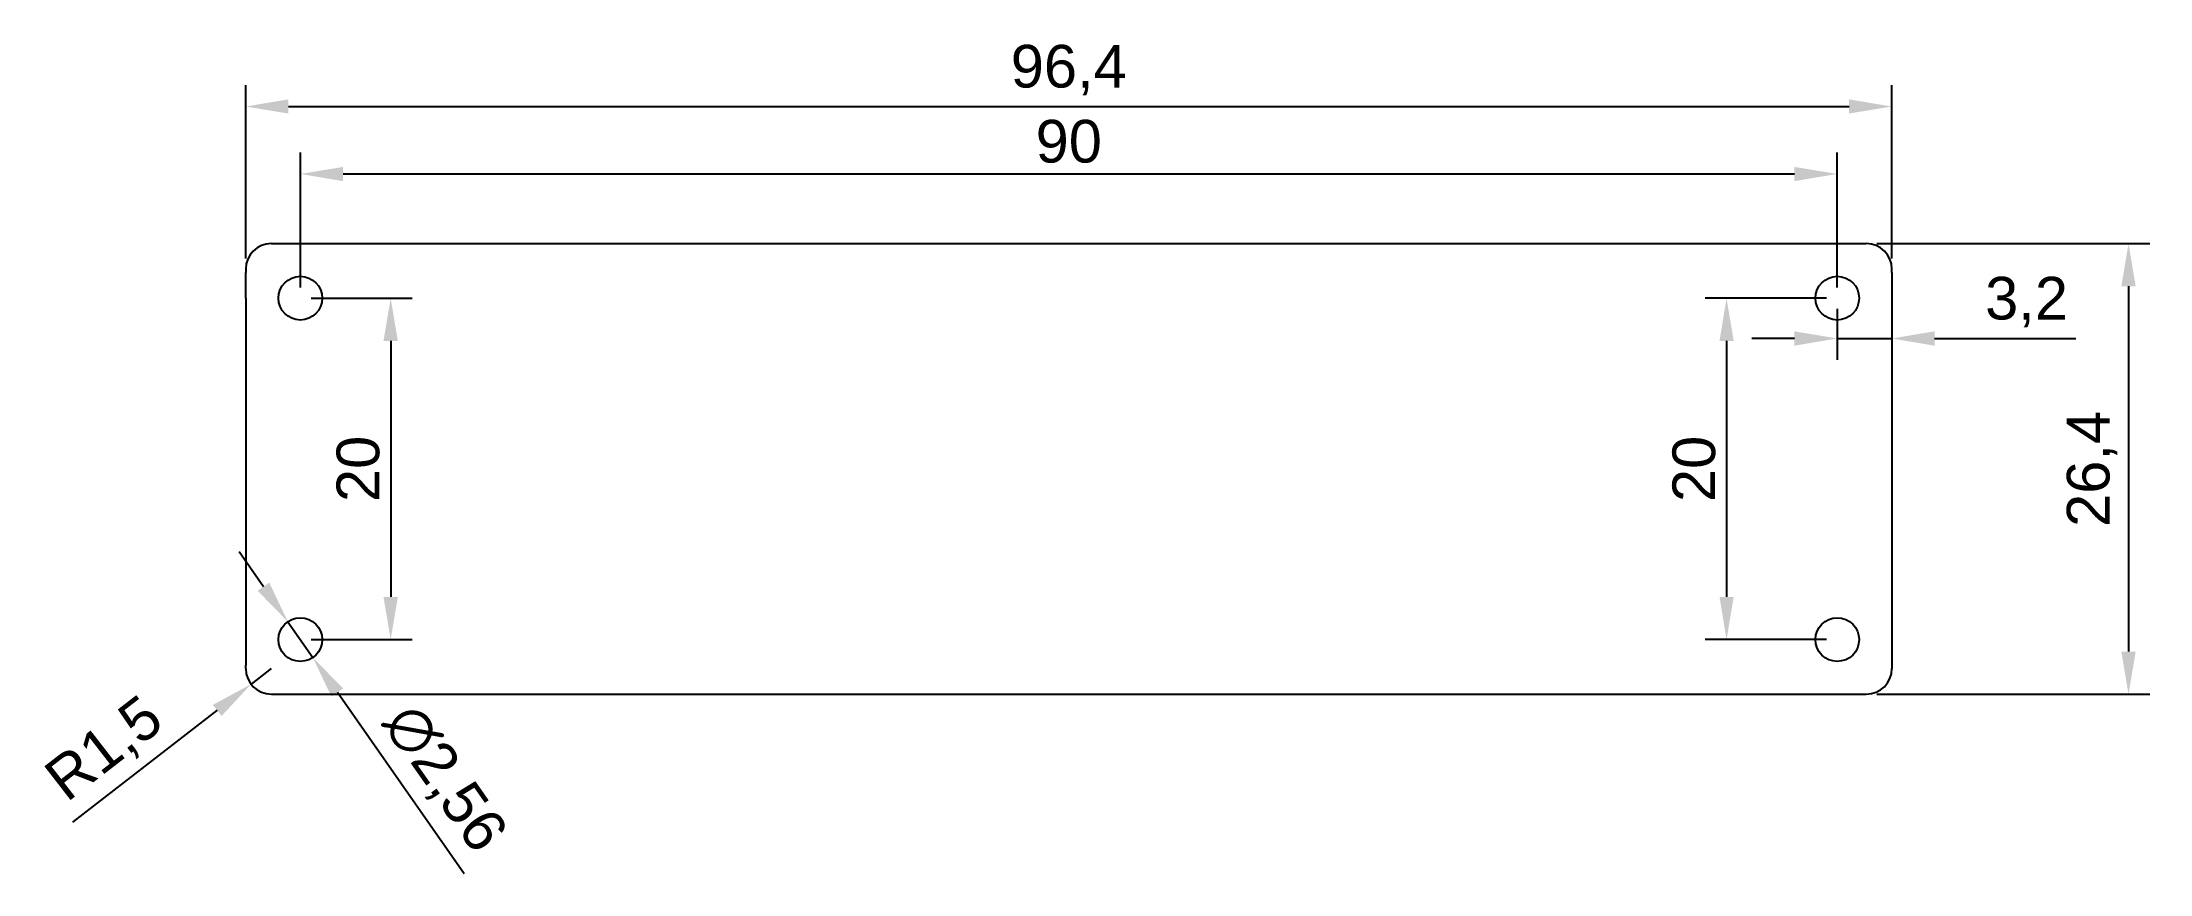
# Model space of a CAD drawing. Header units: millimetres. Extents: x -1 to 123, y 2 to 50.
import ezdxf

# ---------------------------------------------------------------- set-up
doc = ezdxf.new("R2010")
doc.units = ezdxf.units.MM
doc.styles.get("Standard").update_dxf_attribs({"font": 'arial.ttf'})
doc.dimstyles.new('ISO-25', dxfattribs={"dimtxt": 2.5, "dimasz": 2.5, "dimexe": 1.25, "dimexo": 0.625, "dimtad": 1, "dimtxsty": 'Standard', "dimcen": 2.5, "dimadec": 0, "dimazin": 0, "dimtfac": 1, "dimtmove": 0, "dimatfit": 3, "dimfxl": 1, "dimarcsym": 0})

# ---------------------------------------------------------------- blocks, each defined once
blk = doc.blocks.new('*D15')
at = {"color": 0, "lineweight": -2, "transparency": 16777216}
for p, q in [((11.1, 37.64), (11.1, 47.79)), ((107.5, 37.64), (107.5, 47.79)), ((13.6, 46.54), (105, 46.54))]:
    blk.add_line(p, q, dxfattribs=at)
at = {"color": 0, "transparency": 16777216}
for points in [[(13.6, 46.96), (13.6, 46.13), (11.1, 46.54)], [(105, 46.96), (105, 46.13), (107.5, 46.54)]]:
    blk.add_solid(points, dxfattribs=at)
at = {"layer": 'Defpoints', "color": 0, "transparency": 16777216}
for p in [(107.5, 46.54), (11.1, 37.01), (107.5, 37.01)]:
    blk.add_point(p, dxfattribs=at)
at = {"color": 0, "transparency": 16777216, "insert": (59.3, 48.67), "char_height": 2.5, "attachment_point": 5}
blk.add_mtext('96,4', dxfattribs=at)
blk = doc.blocks.new('*D16')
at = {"color": 0, "lineweight": -2, "transparency": 16777216}
for p, q in [((14.3, 35.94), (14.3, 43.84)), ((104.3, 35.94), (104.3, 43.84)), ((16.8, 42.59), (101.8, 42.59))]:
    blk.add_line(p, q, dxfattribs=at)
at = {"color": 0, "transparency": 16777216}
for points in [[(16.8, 43), (16.8, 42.17), (14.3, 42.59)], [(101.8, 43), (101.8, 42.17), (104.3, 42.59)]]:
    blk.add_solid(points, dxfattribs=at)
at = {"layer": 'Defpoints', "color": 0, "transparency": 16777216}
for p in [(104.3, 42.59), (14.3, 35.31), (104.3, 35.31)]:
    blk.add_point(p, dxfattribs=at)
at = {"color": 0, "transparency": 16777216, "insert": (59.3, 44.49), "char_height": 2.5, "attachment_point": 5}
blk.add_mtext('90', dxfattribs=at)
blk = doc.blocks.new('*D17')
at = {"color": 0, "lineweight": -2, "transparency": 16777216}
for p, q in [((104.3, 34.69), (104.3, 31.7)), ((107.5, 34.69), (107.5, 31.7)), ((101.8, 32.95), (99.3, 32.95)), ((104.3, 32.95), (107.5, 32.95)), ((110, 32.95), (118.28, 32.95))]:
    blk.add_line(p, q, dxfattribs=at)
at = {"color": 0, "transparency": 16777216}
for points in [[(101.8, 33.37), (101.8, 32.53), (104.3, 32.95)], [(110, 33.37), (110, 32.53), (107.5, 32.95)]]:
    blk.add_solid(points, dxfattribs=at)
at = {"layer": 'Defpoints', "color": 0, "transparency": 16777216}
for p in [(104.3, 35.31), (107.5, 35.31), (107.5, 32.95)]:
    blk.add_point(p, dxfattribs=at)
at = {"color": 0, "transparency": 16777216, "insert": (115.39, 35.08), "char_height": 2.5, "attachment_point": 5}
blk.add_mtext('3,2', dxfattribs=at)
blk = doc.blocks.new('*D19')
at = {"color": 0, "lineweight": -2, "transparency": 16777216}
for p, q in [((14.93, 35.31), (20.84, 35.31)), ((19.59, 32.81), (19.59, 17.81)), ((14.93, 15.31), (20.84, 15.31))]:
    blk.add_line(p, q, dxfattribs=at)
at = {"color": 0, "transparency": 16777216}
for points in [[(19.17, 32.81), (20.01, 32.81), (19.59, 35.31)], [(19.17, 17.81), (20.01, 17.81), (19.59, 15.31)]]:
    blk.add_solid(points, dxfattribs=at)
at = {"layer": 'Defpoints', "color": 0, "transparency": 16777216}
for p in [(14.3, 35.31), (14.3, 15.31), (19.59, 15.31)]:
    blk.add_point(p, dxfattribs=at)
at = {"color": 0, "transparency": 16777216, "insert": (17.69, 25.31), "char_height": 2.5, "attachment_point": 5, "rotation": 90}
blk.add_mtext('20', dxfattribs=at)
blk = doc.blocks.new('*D21')
at = {"color": 0, "lineweight": -2, "transparency": 16777216}
for p, q in [((12.14, 18.41), (10.71, 20.46)), ((13.57, 16.36), (15.03, 14.26)), ((23.89, 1.59), (16.47, 12.22))]:
    blk.add_line(p, q, dxfattribs=at)
at = {"color": 0, "transparency": 16777216}
for points in [[(12.48, 18.65), (11.8, 18.17), (13.57, 16.36)], [(16.81, 12.45), (16.12, 11.98), (15.03, 14.26)]]:
    blk.add_solid(points, dxfattribs=at)
at = {"layer": 'Defpoints', "color": 0, "transparency": 16777216}
for p in [(13.57, 16.36), (15.03, 14.26)]:
    blk.add_point(p, dxfattribs=at)
at = {"color": 0, "transparency": 16777216, "insert": (22.67, 7.12), "char_height": 2.5, "attachment_point": 5, "rotation": 304.9315}
blk.add_mtext('∅2,56', dxfattribs=at)
blk = doc.blocks.new('*D22')
at = {"color": 0, "lineweight": -2, "transparency": 16777216}
for p, q in [((12.6, 13.61), (11.42, 12.7)), ((0.97, 4.61), (9.44, 11.17))]:
    blk.add_line(p, q, dxfattribs=at)
at = {"color": 0, "transparency": 16777216}
blk.add_solid([(9.18, 11.49), (9.69, 10.84), (11.42, 12.7)], dxfattribs=at)
at = {"layer": 'Defpoints', "color": 0, "transparency": 16777216}
for p in [(12.6, 13.61), (11.42, 12.7)]:
    blk.add_point(p, dxfattribs=at)
at = {"color": 0, "transparency": 16777216, "insert": (2.91, 8.8), "char_height": 2.5, "attachment_point": 5, "rotation": 37.7452}
blk.add_mtext('R1,5', dxfattribs=at)
blk = doc.blocks.new('*D23')
at = {"color": 0, "lineweight": -2, "transparency": 16777216}
for p, q in [((103.68, 35.31), (96.57, 35.31)), ((97.82, 32.81), (97.82, 17.81)), ((103.68, 15.31), (96.57, 15.31))]:
    blk.add_line(p, q, dxfattribs=at)
at = {"color": 0, "transparency": 16777216}
for points in [[(97.41, 32.81), (98.24, 32.81), (97.82, 35.31)], [(97.41, 17.81), (98.24, 17.81), (97.82, 15.31)]]:
    blk.add_solid(points, dxfattribs=at)
at = {"layer": 'Defpoints', "color": 0, "transparency": 16777216}
for p in [(104.3, 35.31), (97.82, 15.31), (104.3, 15.31)]:
    blk.add_point(p, dxfattribs=at)
at = {"color": 0, "transparency": 16777216, "insert": (95.92, 25.31), "char_height": 2.5, "attachment_point": 5, "rotation": 90}
blk.add_mtext('20', dxfattribs=at)
blk = doc.blocks.new('*D24')
at = {"color": 0, "lineweight": -2, "transparency": 16777216}
for p, q in [((106.63, 38.51), (122.61, 38.51)), ((121.36, 36.01), (121.36, 14.61)), ((106.63, 12.11), (122.61, 12.11))]:
    blk.add_line(p, q, dxfattribs=at)
at = {"color": 0, "transparency": 16777216}
for points in [[(120.94, 36.01), (121.78, 36.01), (121.36, 38.51)], [(120.94, 14.61), (121.78, 14.61), (121.36, 12.11)]]:
    blk.add_solid(points, dxfattribs=at)
at = {"layer": 'Defpoints', "color": 0, "transparency": 16777216}
for p in [(106, 38.51), (106, 12.11), (121.36, 12.11)]:
    blk.add_point(p, dxfattribs=at)
at = {"color": 0, "transparency": 16777216, "insert": (119.23, 25.31), "char_height": 2.5, "attachment_point": 5, "rotation": 90}
blk.add_mtext('26,4', dxfattribs=at)

msp = doc.modelspace()

# ---------------------------------------------------------------- linework, layer by layer
for p, q in [((12.602, 38.514), (106.002, 38.514)), ((11.102, 37.014), (11.102, 36.814)), ((11.102, 35.314), (11.102, 36.814)), ((107.502, 36.814), (107.502, 37.014)), ((107.502, 36.814), (107.502, 13.814)), ((11.102, 35.314), (11.102, 13.814)), ((11.102, 13.614), (11.102, 13.814)), ((107.502, 13.814), (107.502, 13.614)), ((12.602, 12.114), (106.002, 12.114))]:
    msp.add_line(p, q)
for centre in [(14.302, 35.314), (104.302, 35.314), (14.302, 15.314), (104.302, 15.314)]:
    msp.add_circle(centre, 1.28)
for centre, start, end in [((12.602, 37.014), 90, 180), ((106.002, 37.014), 0, 90), ((12.602, 13.614), 180, 270), ((106.002, 13.614), 270, 0)]:
    msp.add_arc(centre, 1.5, start, end)

# ---------------------------------------------------------------- dimensions: what is measured, and where the dimension line sits
for base, p1, p2, picture, middle in [((107.502, 46.544), (11.102, 37.014), (107.502, 37.014), '*D15', (59.302, 48.671)), ((104.302, 42.587), (14.302, 35.314), (104.302, 35.314), '*D16', (59.302, 44.489)), ((107.502, 32.951), (104.302, 35.314), (107.502, 35.314), '*D17', (115.389, 35.078))]:
    dim = msp.add_linear_dim(base=base, p1=p1, p2=p2, dimstyle='ISO-25')
    dim.commit()
    dim.dimension.update_dxf_attribs({"geometry": picture, "text_midpoint": middle})
for base, p1, p2, picture, middle in [((121.36, 12.114), (106.002, 38.514), (106.002, 12.114), '*D24', (119.232, 25.314)), ((19.592, 15.314), (14.302, 35.314), (14.302, 15.314), '*D19', (17.69, 25.314)), ((97.824, 15.314), (104.302, 35.314), (104.302, 15.314), '*D23', (95.923, 25.314))]:
    dim = msp.add_linear_dim(base=base, p1=p1, p2=p2, angle=90, dimstyle='ISO-25')
    dim.commit()
    dim.dimension.update_dxf_attribs({"geometry": picture, "text_midpoint": middle})
dim = msp.add_diameter_dim_2p(p1=(13.569, 16.363), p2=(15.035, 14.265), dimstyle='ISO-25')
dim.commit()
dim.dimension.update_dxf_attribs({"geometry": '*D21', "text_midpoint": (22.671, 7.118)})
dim = msp.add_radius_dim(center=(12.602, 13.614), mpoint=(11.416, 12.696), dimstyle='ISO-25')
dim.commit()
dim.dimension.update_dxf_attribs({"geometry": '*D22', "text_midpoint": (2.913, 8.804)})

doc.saveas('drawing.dxf')
